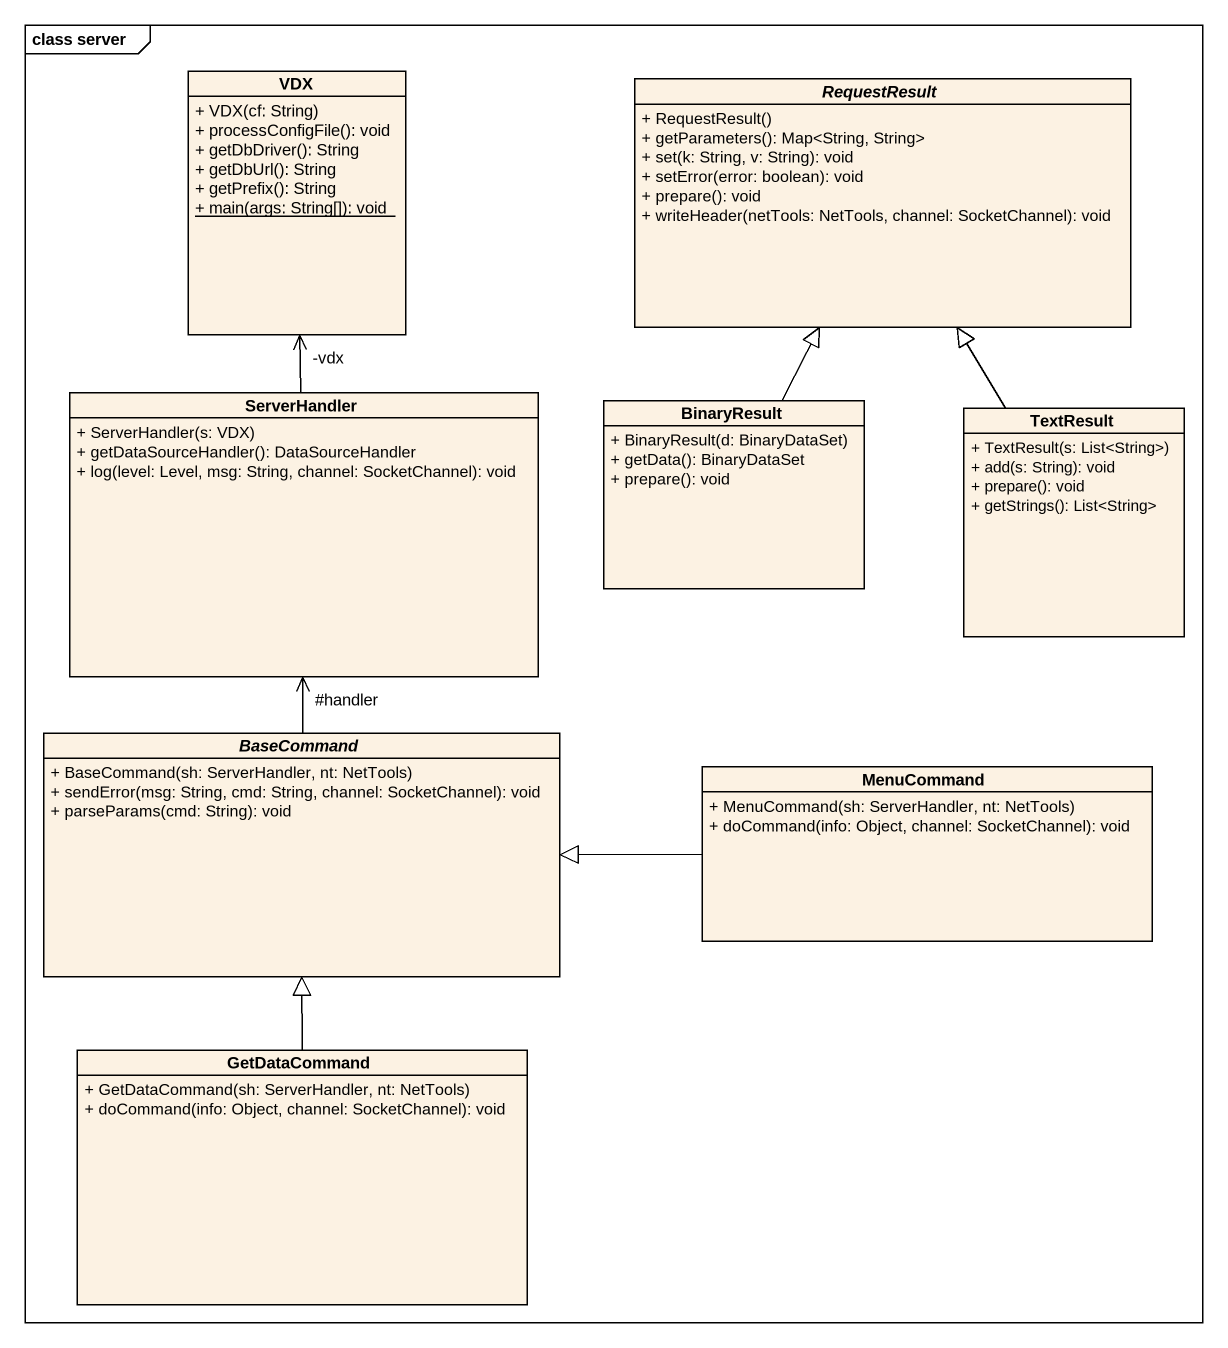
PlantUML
@startuml
mainframe class server
hide circle
hide empty members
skinparam classAttributeIconSize 0
class VDX {
  + VDX(cf: String)
  + processConfigFile(): void
  + getDbDriver(): String
  + getDbUrl(): String
  + getPrefix(): String
  {static} + main(args: String[]): void
}
abstract class RequestResult {
  + RequestResult()
  + getParameters(): Map<String, String>
  + set(k: String, v: String): void
  + setError(error: boolean): void
  + prepare(): void
  + writeHeader(netTools: NetTools, channel: SocketChannel): void
}
class ServerHandler {
  + ServerHandler(s: VDX)
  + getDataSourceHandler(): DataSourceHandler
  + log(level: Level, msg: String, channel: SocketChannel): void
}
class BinaryResult {
  + BinaryResult(d: BinaryDataSet)
  + getData(): BinaryDataSet
  + prepare(): void
}
class TextResult {
  + TextResult(s: List<String>)
  + add(s: String): void
  + prepare(): void
  + getStrings(): List<String>
}
abstract class BaseCommand {
  + BaseCommand(sh: ServerHandler, nt: NetTools)
  + sendError(msg: String, cmd: String, channel: SocketChannel): void
  + parseParams(cmd: String): void
}
class MenuCommand {
  + MenuCommand(sh: ServerHandler, nt: NetTools)
  + doCommand(info: Object, channel: SocketChannel): void
}
class GetDataCommand {
  + GetDataCommand(sh: ServerHandler, nt: NetTools)
  + doCommand(info: Object, channel: SocketChannel): void
}
ServerHandler -up-> "-vdx" VDX
BinaryResult -up-|> RequestResult
TextResult -up-|> RequestResult
BaseCommand -up-> "#handler" ServerHandler
MenuCommand -left-|> BaseCommand
GetDataCommand -up-|> BaseCommand
@enduml
